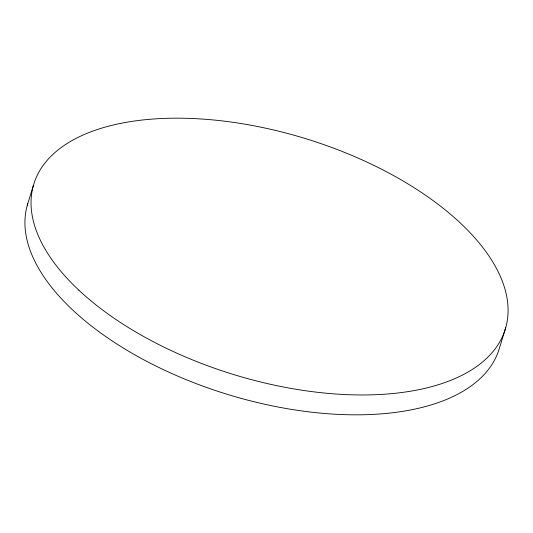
<?xml version="1.0" encoding="UTF-8"?>
<svg xmlns="http://www.w3.org/2000/svg" width="533" height="533" viewBox="0 0 533 533"><rect width="100%" height="100%" fill="white"/><g stroke="black" fill="none" stroke-linecap="round" stroke-linejoin="round"><path stroke-width="0.8" d="M27.31 205.225L33.419 185.364M505.69 327.775L499.581 347.636A246.652 123.323 17.1 0 1 228.284 394.64A246.652 123.323 17.1 0 1 27.763 203.693M78.804 290.132A246.652 123.323 17.1 0 0 488.941 356.064A246.652 123.323 17.1 0 0 240.923 123.509A246.652 123.323 17.1 0 0 78.804 290.132"/></g></svg>
